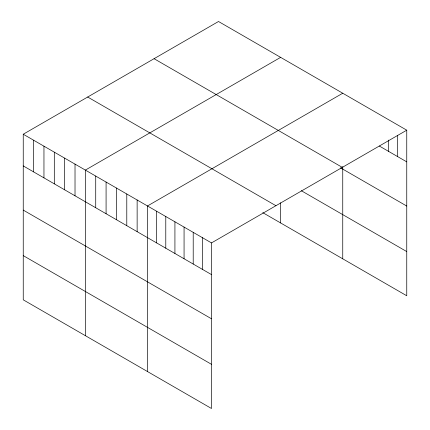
<?xml version="1.0" encoding="UTF-8"?>
<svg xmlns="http://www.w3.org/2000/svg" width="430" height="430" viewBox="0 0 430 430"><rect width="100%" height="100%" fill="white"/><g stroke="black" fill="none" stroke-linecap="round" stroke-linejoin="round"><path stroke-width="0.64" d="M23.247 134.23L211.495 242.912L211.495 408.5L23.247 299.817L23.247 134.23L218.504 21.5L406.753 130.182L406.753 295.77L262.794 212.656M280.623 57.367L85.371 170.092L85.371 335.679M342.748 93.229L147.495 205.959L147.495 371.547M211.495 242.912L406.753 130.182M379.319 146.028L406.753 161.863M154.069 58.7L342.318 167.383M340.447 167.775L406.753 206.056M301.333 190.721L406.753 251.582M87.682 97.029L275.931 205.712M23.247 165.91L211.495 274.593M23.247 210.098L211.495 318.781M23.247 255.624L211.495 364.312M397.61 135.466L397.61 156.584M388.462 140.089L388.462 151.306M342.748 166.501L342.748 258.817M280.623 202.809L280.623 222.955M202.353 237.634L202.353 269.314M193.21 232.356L193.21 264.036M184.067 227.078L184.067 258.758M174.924 221.799L174.924 253.48M165.781 216.516L165.781 248.201M156.638 211.237L156.638 242.918M137.138 199.982L137.138 231.662M126.785 194.005L126.785 225.685M116.433 188.028L116.433 219.708M106.081 182.051L106.081 213.731M95.723 176.074L95.723 207.754M75.019 164.115L75.019 195.795M64.661 158.138L64.661 189.818M54.309 152.161L54.309 183.841M43.957 146.184L43.957 177.864M33.605 140.207L33.605 171.887"/></g></svg>
